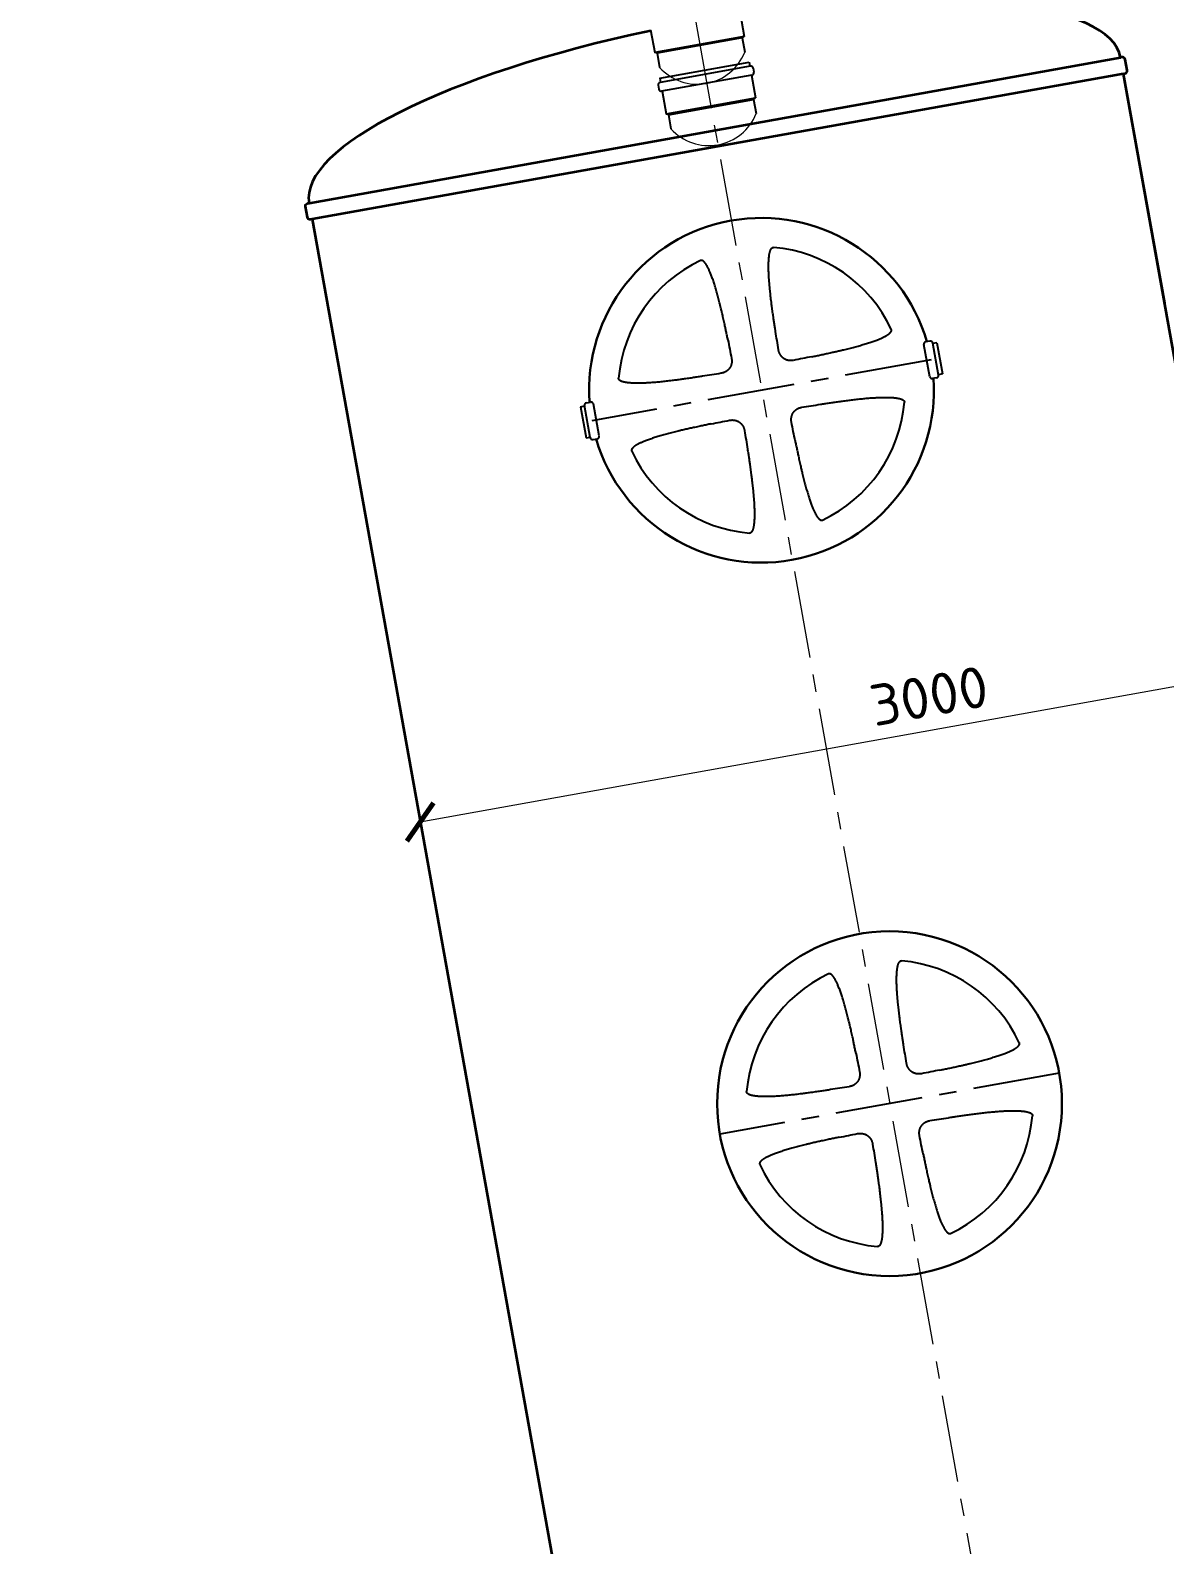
# Model space of a CAD drawing. Header units: millimetres. Extents: x 20530103 to 31271019, y 32092698 to 33532929.
# Drawn here: x 25972228 to 25976356, y 32923907 to 32929420 of the extents above; entities that cross this region are included whole.
import ezdxf

# ---------------------------------------------------------------- set-up
doc = ezdxf.new("R2010")
doc.units = ezdxf.units.MM
doc.linetypes.add('осевая', pattern=[50.8, 31.75, -6.35, 6.35, -6.35])
doc.layers.add('Mitat', color=1, linetype='Continuous')
doc.layers.add('Системный слой', color=7, linetype='Continuous')
doc.layers.add('Труба профиль', color=7, linetype='Continuous', lineweight=50)
doc.styles.add('ARTEM Arial', font='simplex.shx')
doc.styles.add('GOST 2.304', font='GOST.TTF')
doc.styles.get("Standard").update_dxf_attribs({"font": 'arial.ttf'})
doc.dimstyles.new('ARTEM', dxfattribs={"dimtxt": 70, "dimasz": 50, "dimexe": 35, "dimexo": 15, "dimgap": 10, "dimtad": 1, "dimdec": 0, "dimtxsty": 'ARTEM Arial', "dimcen": 2.5, "dimclrd": 7, "dimclre": 7, "dimclrt": 7, "dimadec": 0, "dimazin": 0, "dimtfac": 1, "dimtdec": 0, "dimtmove": 0, "dimatfit": 3, "dimfxl": 1, "dimlwd": 15, "dimlwe": 15, "dimarcsym": 0})
doc.dimstyles.new('STANDARD$0', dxfattribs={"dimscale": 100, "dimtxt": 2.5, "dimasz": 1, "dimexe": 0.5, "dimexo": 2, "dimgap": 1, "dimtad": 1, "dimdec": 0, "dimzin": 0, "dimdsep": 46, "dimtxsty": 'Standard', "dimblk1": 'OBLIQUE', "dimblk2": 'OBLIQUE', "dimsah": 1, "dimcen": 2, "dimadec": 0, "dimazin": 0, "dimtfac": 1, "dimtdec": 4, "dimtofl": 0, "dimtmove": 2, "dimatfit": 3, "dimldrblk": 'OBLIQUE', "dimfxl": 1, "dimtolj": 1, "dimtzin": 0, "dimarcsym": 0})

# ---------------------------------------------------------------- blocks, each defined once
blk = doc.blocks.new('_ArchTick')
at = {"color": 0, "linetype": 'ByBlock', "const_width": 0.15}
blk.add_lwpolyline([(-0.5, -0.5), (0.5, 0.5)], dxfattribs=at)
blk = doc.blocks.new('*D294')
at = {"color": 7, "lineweight": 15, "transparency": 16777216}
for p, q in [((2538.3, -5661.4), (2938.2, -7890.1)), ((-414.5, -6191.2), (-14.7, -8419.9)), ((2929.4, -7840.9), (-23.5, -8370.6))]:
    blk.add_line(p, q, dxfattribs=at)
at = {"color": 7, "lineweight": 15, "transparency": 16777216, "xscale": 120, "yscale": 120, "zscale": 120}
for p, rotation in [((2929.4, -7840.9), 10.17141029970817), ((-23.5, -8370.6), 190.1714102997081)]:
    blk.add_blockref('_ArchTick', p, dxfattribs=dict(at, rotation=rotation))
at = {"color": 7, "lineweight": 20, "transparency": 16777216, "insert": (1828.1, -7911.4), "char_height": 150, "attachment_point": 5, "rotation": 10.1714, "style": 'ARTEM Arial'}
blk.add_mtext('3000', dxfattribs=at)
blk = doc.blocks.new('*D248')
at = {"color": 0, "lineweight": -2, "transparency": 16777216}
for p, q in [((25972334.5, 32935956), (25968959, 32935337.1)), ((25969204.9, 32935382.2), (25975286, 32902213.6)), ((25978415.6, 32902787.3), (25975040.1, 32902168.5))]:
    blk.add_line(p, q, dxfattribs=at)
at = {"color": 0, "lineweight": -2, "transparency": 16777216, "xscale": 750.0000000000001, "yscale": 750.0000000000001, "zscale": 750.0000000000001}
for p, rotation in [((25969204.9, 32935382.2), 100.3891302227786), ((25975286, 32902213.6), 280.3891302227786)]:
    blk.add_blockref('_ArchTick', p, dxfattribs=dict(at, rotation=rotation))
at = {"color": 0, "transparency": 16777216, "insert": (25973229.1, 32918978.2), "char_height": 1000, "attachment_point": 5, "rotation": 280.3891, "style": 'GOST 2.304'}
blk.add_mtext('\\A1;33722', dxfattribs=at)
blk = doc.blocks.new('_Oblique')
at = {"color": 0, "linetype": 'ByBlock', "lineweight": -2}
blk.add_line((-0.5, -0.5), (0.5, 0.5), dxfattribs=at)
blk = doc.blocks.new('fsadfs')
at = {"color": 7, "lineweight": 25}
for p, q in [((1140.3, -5427.8), (1155.2, -5510.8)), ((815.1, -5486.2), (830, -5569.1)), ((1148.4, -5516.5), (1155.2, -5510.8)), ((1148.4, -5516.5), (1157.6, -5567.9)), ((838.4, -5572.1), (830, -5569.1)), ((838.4, -5572.1), (847.6, -5623.5)), ((848.2, -5663), (1173.4, -5604.6)), ((1177.6, -5619.1), (849.3, -5678)), ((1173.4, -5604.6), (1176, -5619.4)), ((848.2, -5663), (850.8, -5677.7)), ((1183.4, -5651.3), (855, -5710.2)), ((1181.8, -5651.6), (1196.7, -5734.6)), ((1187.7, -5626.1), (1190.4, -5641.2)), ((842.2, -5688.1), (844.9, -5703.2)), ((856.6, -5709.9), (871.5, -5792.9)), ((1189.9, -5740.3), (1196.7, -5734.6)), ((1189.9, -5740.3), (1199.1, -5791.7)), ((879.9, -5795.9), (871.5, -5792.9)), ((879.9, -5795.9), (889.1, -5847.3)), ((1830.4, -6749.5), (1809.5, -6632.8)), ((1831.5, -6620), (1816.5, -6622.7)), ((1862.6, -6743.7), (1841.6, -6627)), ((1856.7, -6625.9), (1841.9, -6628.6)), ((1856.7, -6625.9), (1877.1, -6739.5)), ((1855.6, -6753.8), (1840.5, -6756.5)), ((1877.1, -6739.5), (1862.3, -6742.2)), ((559.9, -6858.6), (574.7, -6855.9)), ((559.9, -6858.6), (580.3, -6972.2)), ((595.4, -6971.1), (574.4, -6854.4)), ((581.4, -6844.3), (596.5, -6841.6)), ((627.6, -6965.3), (606.6, -6848.6)), ((580.3, -6972.2), (595.1, -6969.5)), ((605.5, -6978.1), (620.5, -6975.4))]:
    blk.add_line(p, q, dxfattribs=at)
at = {"color": 1, "linetype": 'осевая', "lineweight": 15, "ltscale": 10}
blk.add_line((979.5, -5459), (4422.1, -24663), dxfattribs=at)
at = {"lineweight": 20}
for p, q in [((1858, -6633.5), (1858, -6633.5)), ((1875.5, -6730.9), (1875.5, -6730.9)), ((561.3, -6866.2), (561.3, -6866.2)), ((578.8, -6963.5), (578.8, -6963.5))]:
    blk.add_line(p, q, dxfattribs=at)
at = {"color": 1, "linetype": 'осевая', "lineweight": 25, "ltscale": 10}
for p, q in [((1836, -6688.2), (601, -6909.7)), ((2301.9, -9285.1), (1066.9, -9506.7))]:
    blk.add_line(p, q, dxfattribs=at)
at = {"lineweight": 35}
for points in [[(-427.8, -6117.3), (2525.1, -5587.6)], [(2535.7, -5646.6), (-417.2, -6176.4)], [(3786.3, -12617.1), (2535.7, -5646.6)], [(2685.6, -6482.1), (2535.7, -5646.6)], [(-417.2, -6176.4), (833.4, -13146.9)]]:
    blk.add_lwpolyline(points, dxfattribs=at)
for points in [[(2541.6, -5594.8, 0.414214), (2530, -5586.7), (2525.1, -5587.6)], [(2535.7, -5646.6), (2540.6, -5645.7, 0.414214), (2548.7, -5634.1), (2541.6, -5594.8)], [(-440.8, -6129.8, -0.414214), (-432.7, -6118.2), (-427.8, -6117.3)], [(-417.2, -6176.4), (-422.1, -6177.3, -0.414214), (-433.7, -6169.2), (-440.8, -6129.8)]]:
    blk.add_lwpolyline(points, format="xyb", dxfattribs=at)
at = {"lineweight": 20}
for centre in [(985.2, -5498.8), (1026.7, -5722.6)]:
    blk.add_arc(centre, 185.8, 222.19, 338.1528, dxfattribs=at)
at = {"color": 7, "lineweight": 25}
for centre, start, end in [((1179.1, -5627.7), 10.1714, 100.1714), ((850.8, -5686.6), 100.1714, 190.1714), ((1181.8, -5642.7), 280.1714, 10.1714), ((853.5, -5701.7), 190.1714, 280.1714), ((1818, -6631.2), 100.1714, 190.1714), ((1833.1, -6628.5), 10.1714, 100.1714), ((1839, -6748), 190.1714, 280.1714), ((1854, -6745.3), 280.1714, 10.1714), ((583, -6852.8), 100.1714, 190.1714), ((598, -6850.1), 10.1714, 100.1714), ((603.9, -6969.6), 190.1714, 280.1714), ((619, -6966.9), 280.1714, 10.1714)]:
    blk.add_arc(centre, 8.7, start, end, dxfattribs=at)
at = {"lineweight": 35}
for start_param, end_param in [(0, 1.46044), (1.681155, 3.141593)]:
    blk.add_ellipse((1048.7, -5852.4), major_axis=(1476.4, 264.9), ratio=0.266667, start_param=start_param, end_param=end_param, dxfattribs=at)
at = {"layer": 'Mitat', "color": 7, "lineweight": 25}
for p, q in [((1155.2, -5510.8), (830, -5569.1)), ((1148.4, -5516.5), (838.4, -5572.1)), ((871.5, -5792.9), (1196.7, -5734.6)), ((879.9, -5795.9), (1189.9, -5740.3))]:
    blk.add_line(p, q, dxfattribs=at)
at = {"layer": 'Системный слой', "color": 7, "lineweight": 30}
blk.add_circle((1684.4, -9395.9), 627.4, dxfattribs=at)
for start, end in [(16.3833, 183.9595), (196.4044, 3.9385)]:
    blk.add_arc((1218.5, -6798.9), 627.4, start, end, dxfattribs=at)
at = {"layer": 'Системный слой', "color": 7, "lineweight": 25}
for centre, start, end in [((1218.5, -6798.9), 25.1657, 85.1771), ((1218.5, -6798.9), 115.1657, 175.1771), ((1218.5, -6798.9), 295.1657, 355.1771), ((1218.5, -6798.9), 205.1657, 265.1771), ((1684.4, -9395.9), 25.1657, 85.1771), ((1684.4, -9395.9), 115.1657, 175.1771), ((1684.4, -9395.9), 295.1657, 355.1771), ((1684.4, -9395.9), 205.1657, 265.1771)]:
    blk.add_arc(centre, 521.8, start, end, dxfattribs=at)
at = {"layer": 'Системный слой', "color": 7, "lineweight": 25, "extrusion": (0, 0, -1)}
for centre, major_axis, start_param, end_param in [((2375.9, -6591.3), (-562.8, 3136.9), -1.528808, -1.507354), ((61.1, -7006.6), (562.8, -3136.9), -1.634239, -1.612784), ((1010.8, -5641.6), (-3136.9, -562.8), -1.634239, -1.612784), ((1010.8, -5641.6), (-3136.9, -562.8), -1.528808, -1.507354), ((1426.1, -7956.3), (3136.9, 562.8), -1.528808, -1.507354), ((1426.1, -7956.3), (3136.9, 562.8), -1.634239, -1.612784), ((61.1, -7006.6), (562.8, -3136.9), -1.528808, -1.507354), ((2375.9, -6591.3), (-562.8, 3136.9), -1.634239, -1.612784), ((2841.8, -9188.2), (-562.8, 3136.9), -1.528808, -1.507354), ((527, -9603.5), (562.8, -3136.9), -1.634239, -1.612784), ((1476.8, -8238.5), (-3136.9, -562.8), -1.634239, -1.612784), ((1476.8, -8238.5), (-3136.9, -562.8), -1.528808, -1.507354), ((1892.1, -10553.3), (3136.9, 562.8), -1.528808, -1.507354), ((1892.1, -10553.3), (3136.9, 562.8), -1.634239, -1.612784), ((2841.8, -9188.2), (-562.8, 3136.9), -1.634239, -1.612784), ((527, -9603.5), (562.8, -3136.9), -1.528808, -1.507354)]:
    blk.add_ellipse(centre, major_axis=major_axis, ratio=0.34202, start_param=start_param, end_param=end_param, dxfattribs=at)
at = {"layer": 'Системный слой', "color": 7, "lineweight": 25}
for points, knots in [([(1269.4, -6584.5), (1268.6, -6579.5), (1267.1, -6569.2), (1265.1, -6556.3), (1263.3, -6544.1), (1261.4, -6531), (1259, -6514.1), (1256.5, -6496), (1254.5, -6480.2), (1252.9, -6467.4), (1251.7, -6456.9), (1250.6, -6446.9), (1249.6, -6437.3), (1248.6, -6427.7), (1247.8, -6418.3), (1247, -6409), (1246.3, -6399.8), (1245.7, -6390.8), (1245.2, -6382.1), (1244.7, -6373.6), (1244.4, -6365.3), (1244.2, -6357.3), (1244.1, -6349.7), (1244.2, -6342.5), (1244.3, -6335.9), (1244.5, -6329.7), (1244.9, -6324), (1245.3, -6318.7), (1245.7, -6313.9), (1246.3, -6309.4), (1246.9, -6305.4), (1247.5, -6301.9), (1248.2, -6298.9), (1248.8, -6296.2), (1249.4, -6293.9), (1250.1, -6292), (1250.7, -6290.3), (1251.3, -6288.8), (1251.9, -6287.5), (1252.4, -6286.4), (1252.9, -6285.5), (1253.3, -6284.7), (1253.7, -6284.1), (1254.1, -6283.6), (1254.4, -6283.1), (1254.8, -6282.7), (1255.1, -6282.3), (1255.4, -6282), (1255.7, -6281.6), (1256, -6281.3), (1256.4, -6281), (1256.8, -6280.7), (1257.2, -6280.4), (1257.7, -6280.1), (1258.2, -6279.8), (1258.9, -6279.5), (1259.7, -6279.2), (1260.4, -6279), (1261.2, -6278.9), (1261.8, -6278.9), (1262.2, -6278.9), (1262.4, -6279)], [0, 0, 0, 0, 3.02765, 6.130095, 7.711356, 10.295721, 13.929306, 17.852185, 21.075848, 23.356556, 25.454567, 27.369743, 29.28457, 31.181263, 33.060102, 34.903414, 36.729231, 38.501691, 40.238572, 41.921872, 43.587415, 45.168284, 46.682445, 48.08064, 49.429669, 50.648002, 51.78422, 52.805921, 53.793743, 54.673452, 55.478237, 56.163293, 56.80467, 57.338103, 57.808296, 58.197357, 58.567882, 58.885925, 59.167818, 59.395948, 59.604956, 59.772794, 59.91893, 60.040332, 60.158922, 60.267663, 60.369344, 60.459616, 60.545402, 60.628157, 60.712316, 60.824376, 60.935003, 61.043224, 61.149462, 61.294441, 61.474783, 61.6447, 61.762042, 61.936931, 62, 62, 62, 62]), ([(1096.2, -6615.6), (1095.1, -6610.6), (1093.1, -6600.4), (1090.4, -6587.6), (1087.9, -6575.6), (1085.1, -6562.7), (1081.5, -6545.9), (1077.5, -6528.1), (1073.9, -6512.6), (1070.9, -6500.1), (1068.4, -6489.7), (1066, -6480), (1063.6, -6470.7), (1061.2, -6461.4), (1058.7, -6452.2), (1056.2, -6443.2), (1053.7, -6434.4), (1051.1, -6425.7), (1048.6, -6417.4), (1046, -6409.2), (1043.4, -6401.3), (1040.8, -6393.8), (1038.2, -6386.6), (1035.7, -6379.9), (1033.3, -6373.7), (1030.9, -6368), (1028.7, -6362.8), (1026.4, -6358), (1024.3, -6353.6), (1022.2, -6349.6), (1020.3, -6346.1), (1018.5, -6343), (1016.8, -6340.4), (1015.3, -6338.1), (1013.9, -6336.2), (1012.6, -6334.6), (1011.5, -6333.2), (1010.4, -6332), (1009.4, -6331), (1008.5, -6330.2), (1007.7, -6329.5), (1007.1, -6328.9), (1006.5, -6328.5), (1005.9, -6328.1), (1005.4, -6327.8), (1005, -6327.5), (1004.5, -6327.3), (1004.1, -6327), (1003.7, -6326.9), (1003.3, -6326.7), (1002.9, -6326.5), (1002.4, -6326.3), (1001.9, -6326.2), (1001.3, -6326.1), (1000.7, -6326), (1000, -6325.9), (999.2, -6325.9), (998.4, -6326), (997.6, -6326.2), (997.1, -6326.4), (996.7, -6326.6), (996.6, -6326.6)], [0, 0, 0, 0, 3.02765, 6.130095, 7.711356, 10.295721, 13.929306, 17.852185, 21.075848, 23.356556, 25.454567, 27.369743, 29.28457, 31.181263, 33.060102, 34.903414, 36.729231, 38.501691, 40.238572, 41.921872, 43.587415, 45.168284, 46.682445, 48.08064, 49.429669, 50.648002, 51.78422, 52.805921, 53.793743, 54.673452, 55.478237, 56.163293, 56.80467, 57.338103, 57.808296, 58.197357, 58.567882, 58.885925, 59.167818, 59.395948, 59.604956, 59.772794, 59.91893, 60.040332, 60.158922, 60.267663, 60.369344, 60.459616, 60.545402, 60.628157, 60.712316, 60.824376, 60.935003, 61.043224, 61.149462, 61.294441, 61.474783, 61.6447, 61.762042, 61.936931, 62, 62, 62, 62]), ([(1401.8, -6676.6), (1407.1, -6675.5), (1417.8, -6673.4), (1434.1, -6670), (1447.9, -6667.1), (1459.2, -6664.6), (1468, -6662.7), (1477.8, -6660.5), (1488.9, -6658), (1501.2, -6655.2), (1512.6, -6652.5), (1523, -6650), (1532.5, -6647.7), (1541.9, -6645.3), (1551.4, -6642.9), (1560.7, -6640.4), (1569.8, -6637.9), (1578.8, -6635.4), (1587.5, -6632.8), (1596, -6630.3), (1604.2, -6627.7), (1612.2, -6625.1), (1619.9, -6622.6), (1627.3, -6620), (1634.2, -6617.5), (1640.6, -6615), (1646.6, -6612.6), (1652.1, -6610.2), (1657.1, -6608), (1661.6, -6605.9), (1665.8, -6603.8), (1669.6, -6601.8), (1672.8, -6599.9), (1675.7, -6598.1), (1678.2, -6596.5), (1680.3, -6595.1), (1682, -6593.8), (1683.5, -6592.5), (1684.8, -6591.4), (1685.9, -6590.4), (1686.8, -6589.5), (1687.6, -6588.6), (1688.2, -6587.9), (1688.7, -6587.3), (1689.1, -6586.7), (1689.4, -6586.2), (1689.7, -6585.7), (1690, -6585.3), (1690.2, -6584.8), (1690.4, -6584.5), (1690.6, -6584.1), (1690.8, -6583.7), (1690.9, -6583.3), (1691.1, -6582.8), (1691.2, -6582.3), (1691.4, -6581.8), (1691.5, -6581.2), (1691.5, -6580.5), (1691.5, -6579.6), (1691.4, -6578.9), (1691.2, -6578.1), (1691, -6577.5), (1690.8, -6577.1), (1690.8, -6577)], [0, 0, 0, 0, 3.294372, 6.658592, 10.121593, 11.902894, 13.727108, 15.565806, 18.089199, 20.650882, 23.250738, 25.227925, 27.214477, 29.207845, 31.198516, 33.161939, 35.100749, 36.992852, 38.86301, 40.668913, 42.43271, 44.134312, 45.815956, 47.40632, 48.925529, 50.321905, 51.666806, 52.875385, 53.998684, 55.003566, 55.973887, 56.834853, 57.620252, 58.285215, 58.906539, 59.421027, 59.873097, 60.246259, 60.602155, 60.908041, 61.180307, 61.401463, 61.604048, 61.767517, 61.910185, 62.028901, 62.14479, 62.250718, 62.349589, 62.437156, 62.520317, 62.600986, 62.683377, 62.794474, 62.904935, 63.013803, 63.122506, 63.271682, 63.45784, 63.633238, 63.754366, 63.934896, 64, 64, 64, 64]), ([(1334.8, -6689.9), (1334, -6690.1), (1332.3, -6690.3), (1329.9, -6690.6), (1327.4, -6690.8), (1324.8, -6690.9), (1322.3, -6690.8), (1319.8, -6690.6), (1317.3, -6690.2), (1314.8, -6689.7), (1312.4, -6689.1), (1310, -6688.4), (1307.8, -6687.6), (1305.6, -6686.6), (1303.5, -6685.6), (1301.6, -6684.5), (1299.7, -6683.3), (1298, -6682.1), (1296.4, -6680.8), (1294.8, -6679.4), (1293.3, -6678), (1291.8, -6676.5), (1290.6, -6675.1), (1289.3, -6673.4), (1287.9, -6671.5), (1286.5, -6669.2), (1285.2, -6666.8), (1284.2, -6664.8), (1283.2, -6662.6), (1282.3, -6660.2), (1281.4, -6657.3), (1280.8, -6654.5), (1280.4, -6652.8), (1280.3, -6651.9)], [0, 0, 0, 0, 1.160827, 2.293622, 3.43563, 4.588756, 5.746246, 6.905348, 8.060469, 9.206891, 10.341224, 11.457239, 12.554235, 13.633163, 14.697615, 15.730559, 16.730575, 17.684561, 18.604883, 19.490061, 20.578623, 21.459916, 22.381037, 23.113319, 24.320591, 25.627437, 26.832376, 28.012841, 28.720001, 30.061886, 31.592299, 32.799071, 34, 34, 34, 34]), ([(1109.4, -6682.6), (1109.6, -6683.4), (1109.9, -6685.1), (1110.2, -6687.6), (1110.3, -6690.1), (1110.4, -6692.6), (1110.3, -6695.1), (1110.1, -6697.7), (1109.8, -6700.2), (1109.3, -6702.6), (1108.7, -6705.1), (1107.9, -6707.4), (1107.1, -6709.6), (1106.2, -6711.8), (1105.1, -6713.9), (1104, -6715.8), (1102.9, -6717.6), (1101.5, -6719.5), (1100.2, -6721.2), (1098.7, -6722.9), (1097.1, -6724.6), (1095.2, -6726.3), (1093.3, -6727.8), (1091.5, -6729.2), (1089.6, -6730.5), (1087.7, -6731.5), (1085.5, -6732.7), (1083.7, -6733.6), (1081.5, -6734.4), (1079.6, -6735.2), (1077.1, -6735.9), (1074.3, -6736.6), (1072.4, -6737), (1071.5, -6737.1)], [0, 0, 0, 0, 1.160825, 2.293619, 3.435628, 4.588757, 5.746252, 6.905358, 8.060478, 9.206889, 10.341203, 11.457205, 12.554205, 13.633169, 14.695741, 15.717068, 16.69175, 17.601108, 18.876909, 19.676175, 20.71619, 22.027068, 23.211446, 23.982012, 25.113816, 26.386625, 26.915982, 28.452958, 29.235773, 30.022226, 31.353686, 32.71083, 34, 34, 34, 34]), ([(1004.1, -6748), (998.6, -6748.8), (987.7, -6750.5), (974, -6752.6), (962.4, -6754.3), (952.8, -6755.7), (940.6, -6757.5), (926.2, -6759.5), (909.8, -6761.7), (894.9, -6763.5), (882, -6765.1), (871.3, -6766.3), (861.3, -6767.4), (851.7, -6768.4), (842.1, -6769.3), (832.8, -6770.1), (823.5, -6770.8), (814.5, -6771.5), (805.7, -6772), (797.2, -6772.5), (788.9, -6772.9), (780.8, -6773.1), (773.1, -6773.3), (765.8, -6773.3), (758.9, -6773.2), (752.5, -6773), (746.5, -6772.8), (741.1, -6772.4), (736.1, -6772), (731.5, -6771.5), (727.2, -6770.9), (723.5, -6770.3), (720.2, -6769.7), (717.3, -6769), (714.8, -6768.4), (712.7, -6767.7), (710.8, -6767.1), (709.2, -6766.5), (707.8, -6765.9), (706.6, -6765.4), (705.6, -6764.8), (704.7, -6764.4), (704, -6763.9), (703.4, -6763.5), (702.9, -6763.2), (702.5, -6762.8), (702.1, -6762.5), (701.7, -6762.2), (701.4, -6761.9), (701.1, -6761.6), (700.8, -6761.3), (700.5, -6761), (700.2, -6760.6), (699.9, -6760.2), (699.6, -6759.7), (699.3, -6759.2), (699, -6758.5), (698.7, -6757.7), (698.6, -6757), (698.5, -6756.2), (698.5, -6755.6), (698.5, -6755.2), (698.5, -6755.1)], [0, 0, 0, 0, 3.289426, 6.641073, 8.341944, 10.288254, 12.467464, 15.73036, 19.040043, 22.396272, 24.748618, 26.9013, 28.85179, 30.799553, 32.720392, 34.61697, 36.467565, 38.296603, 40.062486, 41.787015, 43.450467, 45.094385, 46.649301, 48.134932, 49.501134, 50.817333, 52.001692, 53.103719, 54.091658, 55.04643, 55.895777, 56.672128, 57.331893, 57.949266, 58.462051, 58.913492, 59.286861, 59.642661, 59.947993, 60.219335, 60.439132, 60.640228, 60.80198, 60.942837, 61.059698, 61.173776, 61.278051, 61.375378, 61.461577, 61.543439, 61.622848, 61.70395, 61.81331, 61.922045, 62.029212, 62.136217, 62.283062, 62.466311, 62.638969, 62.758204, 62.935914, 63, 63, 63, 63]), ([(1432.9, -6849.9), (1438.3, -6849.1), (1449.1, -6847.4), (1465.5, -6844.9), (1479.5, -6842.8), (1491, -6841.2), (1499.9, -6839.9), (1508.9, -6838.7), (1518.1, -6837.4), (1527.4, -6836.2), (1536.9, -6835), (1546.5, -6833.8), (1556.2, -6832.7), (1565.9, -6831.6), (1575.7, -6830.5), (1585.4, -6829.5), (1595, -6828.6), (1604.5, -6827.8), (1613.8, -6827), (1622.8, -6826.4), (1631.7, -6825.8), (1640.3, -6825.4), (1648.7, -6825), (1656.8, -6824.8), (1664.6, -6824.6), (1671.9, -6824.6), (1678.8, -6824.7), (1685.3, -6824.9), (1691.2, -6825.2), (1696.6, -6825.5), (1701.6, -6826), (1706.2, -6826.5), (1710.4, -6827.1), (1714, -6827.7), (1717.3, -6828.3), (1720.1, -6829), (1722.5, -6829.6), (1724.6, -6830.2), (1726.4, -6830.9), (1727.9, -6831.4), (1729.3, -6832), (1730.4, -6832.6), (1731.4, -6833.1), (1732.3, -6833.5), (1733, -6834), (1733.5, -6834.4), (1734, -6834.7), (1734.5, -6835), (1734.9, -6835.4), (1735.2, -6835.7), (1735.6, -6836), (1735.9, -6836.3), (1736.1, -6836.6), (1736.4, -6836.9), (1736.8, -6837.3), (1737.1, -6837.7), (1737.4, -6838.2), (1737.7, -6838.7), (1738, -6839.4), (1738.2, -6840.1), (1738.4, -6840.9), (1738.5, -6841.7), (1738.5, -6842.3), (1738.5, -6842.7), (1738.5, -6842.8)], [0, 0, 0, 0, 3.346522, 6.766848, 10.291529, 12.10647, 13.966728, 15.842272, 17.760329, 19.705723, 21.690551, 23.687495, 25.705597, 27.732688, 29.765616, 31.795276, 33.795524, 35.769581, 37.694349, 39.596139, 41.431301, 43.222957, 44.950628, 46.657893, 48.27186, 49.813093, 51.228677, 52.591625, 53.814671, 54.950111, 55.963708, 56.941681, 57.807329, 58.595452, 59.260387, 59.880783, 60.393124, 60.842571, 61.213062, 61.566815, 61.871519, 62.143339, 62.364996, 62.568381, 62.733225, 62.877534, 62.998106, 63.115804, 63.223386, 63.323799, 63.412733, 63.497193, 63.579124, 63.662803, 63.775637, 63.887825, 63.998395, 64.108796, 64.260302, 64.449369, 64.627508, 64.750528, 64.933879, 65, 65, 65, 65]), ([(1327.5, -6915.3), (1327.4, -6914.5), (1327.1, -6912.8), (1326.8, -6910.3), (1326.6, -6907.8), (1326.6, -6905.3), (1326.6, -6902.7), (1326.9, -6900.2), (1327.2, -6897.7), (1327.7, -6895.2), (1328.3, -6892.8), (1329, -6890.5), (1329.9, -6888.2), (1330.8, -6886.1), (1331.8, -6884), (1333, -6882), (1334.1, -6880.2), (1335.4, -6878.5), (1336.6, -6876.9), (1338, -6875.3), (1339.4, -6873.8), (1341, -6872.3), (1342.4, -6871.1), (1344, -6869.8), (1345.9, -6868.4), (1348.2, -6866.9), (1350.6, -6865.6), (1352.6, -6864.6), (1354.8, -6863.7), (1357.2, -6862.8), (1360.1, -6861.9), (1362.9, -6861.2), (1364.6, -6860.9), (1365.5, -6860.7)], [0, 0, 0, 0, 1.160827, 2.293622, 3.43563, 4.588756, 5.746246, 6.905348, 8.060469, 9.206891, 10.341224, 11.457239, 12.554235, 13.633163, 14.697615, 15.730559, 16.730575, 17.684561, 18.604883, 19.490061, 20.578623, 21.459916, 22.381037, 23.113319, 24.320591, 25.627437, 26.832376, 28.012841, 28.720001, 30.061886, 31.592299, 32.799071, 34, 34, 34, 34]), ([(1035.1, -6921.3), (1029.9, -6922.3), (1019.3, -6924.5), (1005.9, -6927.3), (994.7, -6929.6), (985.3, -6931.6), (973.4, -6934.2), (959.3, -6937.3), (943.3, -6940.9), (928.7, -6944.3), (916, -6947.4), (905.6, -6949.9), (895.8, -6952.4), (886.4, -6954.8), (877.1, -6957.3), (868, -6959.8), (859.1, -6962.3), (850.3, -6964.8), (841.8, -6967.4), (833.6, -6969.9), (825.5, -6972.5), (817.8, -6975.1), (810.4, -6977.7), (803.5, -6980.2), (796.9, -6982.7), (790.9, -6985.1), (785.4, -6987.4), (780.4, -6989.7), (775.7, -6991.8), (771.5, -6993.9), (767.7, -6996), (764.4, -6997.9), (761.5, -6999.6), (759, -7001.2), (756.8, -7002.7), (755.1, -7004.1), (753.5, -7005.3), (752.2, -7006.4), (751.1, -7007.5), (750.2, -7008.4), (749.4, -7009.2), (748.8, -7010), (748.3, -7010.6), (747.9, -7011.2), (747.5, -7011.7), (747.2, -7012.2), (747, -7012.6), (746.7, -7013), (746.5, -7013.4), (746.4, -7013.8), (746.2, -7014.2), (746, -7014.6), (745.9, -7015.1), (745.7, -7015.6), (745.6, -7016.1), (745.5, -7016.7), (745.4, -7017.4), (745.5, -7018.3), (745.6, -7019), (745.8, -7019.8), (746, -7020.4), (746.1, -7020.7), (746.2, -7020.8)], [0, 0, 0, 0, 3.218923, 6.506826, 8.178508, 10.098303, 12.252324, 15.489576, 18.77979, 22.122744, 24.473336, 26.627827, 28.584132, 30.538174, 32.467068, 34.373014, 36.235157, 38.076608, 39.857077, 41.597492, 43.27857, 44.940532, 46.513958, 48.018144, 49.402538, 50.736545, 51.936949, 53.053667, 54.053979, 55.020167, 55.878253, 56.661609, 57.325775, 57.946675, 58.461223, 58.913538, 59.286894, 59.642684, 59.948009, 60.219346, 60.43914, 60.640233, 60.801982, 60.942838, 61.059698, 61.173776, 61.278051, 61.375378, 61.461577, 61.543439, 61.622847, 61.70395, 61.81331, 61.922045, 62.029212, 62.136217, 62.283062, 62.466311, 62.638969, 62.758204, 62.935914, 63, 63, 63, 63]), ([(1102.1, -6908), (1103, -6907.8), (1104.6, -6907.6), (1107.1, -6907.3), (1109.6, -6907.1), (1112.1, -6907), (1114.7, -6907.1), (1117.2, -6907.3), (1119.7, -6907.7), (1122.2, -6908.1), (1124.6, -6908.8), (1126.9, -6909.5), (1129.2, -6910.3), (1131.4, -6911.3), (1133.4, -6912.3), (1135.4, -6913.4), (1137.3, -6914.6), (1139, -6915.8), (1140.6, -6917.1), (1142.2, -6918.5), (1143.7, -6919.9), (1145.1, -6921.4), (1146.3, -6922.8), (1147.6, -6924.5), (1149, -6926.4), (1150.5, -6928.7), (1151.8, -6931), (1152.8, -6933.1), (1153.7, -6935.3), (1154.7, -6937.7), (1155.5, -6940.6), (1156.2, -6943.4), (1156.5, -6945.1), (1156.7, -6945.9)], [0, 0, 0, 0, 1.160827, 2.293622, 3.43563, 4.588756, 5.746246, 6.905348, 8.060469, 9.206891, 10.341224, 11.457239, 12.554235, 13.633163, 14.697615, 15.730559, 16.730575, 17.684561, 18.604883, 19.490061, 20.578623, 21.459916, 22.381037, 23.113319, 24.320591, 25.627437, 26.832376, 28.012841, 28.720001, 30.061886, 31.592299, 32.799071, 34, 34, 34, 34]), ([(1340.8, -6982.3), (1341.8, -6987.4), (1344, -6997.8), (1346.7, -7010.9), (1349.3, -7023.2), (1352.1, -7036.4), (1355.8, -7053.4), (1359.9, -7071.5), (1363.5, -7087.3), (1366.5, -7099.9), (1369.1, -7110.4), (1371.6, -7120.2), (1374, -7129.6), (1376.4, -7138.9), (1378.9, -7148.1), (1381.5, -7157.1), (1384, -7165.9), (1386.5, -7174.5), (1389.1, -7182.8), (1391.7, -7190.9), (1394.3, -7198.7), (1396.9, -7206.2), (1399.5, -7213.3), (1402, -7219.9), (1404.4, -7226), (1406.8, -7231.6), (1409, -7236.7), (1411.2, -7241.4), (1413.4, -7245.7), (1415.4, -7249.5), (1417.3, -7252.9), (1419.1, -7255.9), (1420.7, -7258.4), (1422.2, -7260.6), (1423.6, -7262.3), (1424.8, -7263.9), (1425.9, -7265.2), (1427, -7266.3), (1427.9, -7267.2), (1428.8, -7268), (1429.5, -7268.6), (1430.2, -7269.2), (1430.7, -7269.6), (1431.2, -7269.9), (1431.7, -7270.2), (1432.2, -7270.5), (1432.6, -7270.7), (1433, -7270.9), (1433.3, -7271.1), (1433.7, -7271.2), (1434.1, -7271.4), (1434.6, -7271.6), (1435.1, -7271.7), (1435.7, -7271.8), (1436.2, -7271.9), (1437, -7272), (1437.8, -7272), (1438.6, -7271.9), (1439.3, -7271.7), (1439.9, -7271.5), (1440.3, -7271.3), (1440.4, -7271.2)], [0, 0, 0, 0, 3.098261, 6.270257, 7.885874, 10.522158, 14.222088, 18.211189, 21.48322, 23.791405, 25.91056, 27.83924, 29.766287, 31.670808, 33.554374, 35.397495, 37.221269, 38.987539, 40.715871, 42.387727, 44.041242, 45.608249, 47.107289, 48.488328, 49.8195, 51.017864, 52.132795, 53.131323, 54.095468, 54.950922, 55.731334, 56.392139, 57.009565, 57.520478, 57.969136, 58.338887, 58.691133, 58.993238, 59.261551, 59.478662, 59.677208, 59.836711, 59.975492, 60.090496, 60.202763, 60.305383, 60.401166, 60.485997, 60.56656, 60.644707, 60.724522, 60.832147, 60.939155, 61.044621, 61.149928, 61.294442, 61.474783, 61.6447, 61.762042, 61.936931, 62, 62, 62, 62]), ([(1167.5, -7013.4), (1168.3, -7018.6), (1170, -7029), (1172, -7042.3), (1173.8, -7054.7), (1175.8, -7068), (1178.2, -7085.3), (1180.7, -7103.7), (1182.7, -7119.7), (1184.3, -7132.6), (1185.5, -7143.3), (1186.6, -7153.3), (1187.6, -7163), (1188.6, -7172.6), (1189.4, -7182.1), (1190.2, -7191.4), (1190.9, -7200.6), (1191.5, -7209.5), (1191.9, -7218.2), (1192.3, -7226.7), (1192.6, -7234.9), (1192.8, -7242.9), (1192.8, -7250.3), (1192.8, -7257.4), (1192.6, -7264), (1192.3, -7270.1), (1192, -7275.6), (1191.6, -7280.8), (1191.1, -7285.5), (1190.5, -7289.9), (1189.9, -7293.7), (1189.2, -7297.1), (1188.6, -7300), (1187.9, -7302.6), (1187.3, -7304.7), (1186.7, -7306.6), (1186.1, -7308.2), (1185.5, -7309.6), (1184.9, -7310.8), (1184.4, -7311.9), (1183.9, -7312.7), (1183.5, -7313.4), (1183.1, -7314), (1182.7, -7314.5), (1182.4, -7314.9), (1182.1, -7315.3), (1181.7, -7315.7), (1181.4, -7316), (1181.2, -7316.3), (1180.9, -7316.6), (1180.5, -7316.9), (1180.1, -7317.2), (1179.7, -7317.5), (1179.3, -7317.8), (1178.7, -7318.1), (1178.1, -7318.4), (1177.3, -7318.7), (1176.5, -7318.9), (1175.7, -7319), (1175.1, -7319), (1174.7, -7318.9), (1174.6, -7318.9)], [0, 0, 0, 0, 3.098261, 6.270257, 7.885874, 10.522158, 14.222088, 18.211189, 21.48322, 23.791405, 25.91056, 27.83924, 29.766287, 31.670808, 33.554374, 35.397495, 37.221271, 38.987539, 40.715869, 42.387727, 44.041242, 45.608249, 47.107289, 48.488328, 49.8195, 51.017864, 52.132795, 53.131323, 54.095468, 54.950922, 55.731334, 56.392139, 57.009565, 57.520478, 57.969136, 58.338887, 58.691133, 58.993238, 59.261551, 59.478662, 59.677208, 59.836711, 59.975492, 60.090496, 60.202763, 60.305383, 60.401166, 60.485997, 60.56656, 60.644707, 60.724522, 60.832147, 60.939155, 61.044621, 61.149928, 61.294442, 61.474783, 61.6447, 61.762042, 61.936931, 62, 62, 62, 62]), ([(1735.4, -9181.4), (1734.6, -9176.4), (1733, -9166.1), (1731, -9153.2), (1729.2, -9141), (1727.3, -9128), (1724.9, -9111), (1722.4, -9092.9), (1720.4, -9077.1), (1718.9, -9064.4), (1717.6, -9053.8), (1716.5, -9043.8), (1715.5, -9034.2), (1714.6, -9024.7), (1713.7, -9015.2), (1712.9, -9005.9), (1712.2, -8996.7), (1711.6, -8987.8), (1711.1, -8979), (1710.7, -8970.5), (1710.4, -8962.2), (1710.2, -8954.2), (1710.1, -8946.6), (1710.1, -8939.5), (1710.2, -8932.8), (1710.5, -8926.6), (1710.8, -8920.9), (1711.2, -8915.6), (1711.7, -8910.8), (1712.2, -8906.3), (1712.8, -8902.4), (1713.4, -8898.8), (1714.1, -8895.8), (1714.7, -8893.1), (1715.4, -8890.9), (1716, -8888.9), (1716.6, -8887.2), (1717.2, -8885.7), (1717.8, -8884.4), (1718.3, -8883.3), (1718.8, -8882.4), (1719.3, -8881.7), (1719.7, -8881.1), (1720, -8880.5), (1720.4, -8880.1), (1720.7, -8879.6), (1721, -8879.2), (1721.4, -8878.9), (1721.7, -8878.6), (1722, -8878.3), (1722.3, -8878), (1722.7, -8877.6), (1723.2, -8877.3), (1723.6, -8877), (1724.2, -8876.7), (1724.8, -8876.4), (1725.6, -8876.1), (1726.4, -8875.9), (1727.1, -8875.9), (1727.8, -8875.8), (1728.2, -8875.9), (1728.3, -8875.9)], [0, 0, 0, 0, 3.02765, 6.130095, 7.711356, 10.295721, 13.929306, 17.852185, 21.075848, 23.356556, 25.454567, 27.369743, 29.28457, 31.181263, 33.060102, 34.903414, 36.729231, 38.501691, 40.238572, 41.921872, 43.587415, 45.168284, 46.682445, 48.08064, 49.429669, 50.648002, 51.78422, 52.805921, 53.793743, 54.673452, 55.478237, 56.163293, 56.80467, 57.338103, 57.808296, 58.197357, 58.567882, 58.885925, 59.167818, 59.395948, 59.604956, 59.772794, 59.91893, 60.040332, 60.158922, 60.267663, 60.369344, 60.459616, 60.545402, 60.628157, 60.712316, 60.824376, 60.935003, 61.043224, 61.149462, 61.294441, 61.474783, 61.6447, 61.762042, 61.936931, 62, 62, 62, 62]), ([(1562.1, -9212.5), (1561.1, -9207.5), (1559, -9197.3), (1556.3, -9184.5), (1553.8, -9172.5), (1551.1, -9159.6), (1547.4, -9142.8), (1543.4, -9125), (1539.8, -9109.5), (1536.9, -9097), (1534.3, -9086.7), (1531.9, -9077), (1529.5, -9067.6), (1527.1, -9058.3), (1524.6, -9049.1), (1522.1, -9040.1), (1519.6, -9031.3), (1517, -9022.7), (1514.5, -9014.3), (1511.9, -9006.1), (1509.3, -8998.3), (1506.7, -8990.7), (1504.2, -8983.6), (1501.7, -8976.9), (1499.2, -8970.7), (1496.8, -8964.9), (1494.6, -8959.7), (1492.4, -8954.9), (1490.2, -8950.5), (1488.1, -8946.5), (1486.2, -8943), (1484.4, -8939.9), (1482.7, -8937.3), (1481.2, -8935), (1479.8, -8933.1), (1478.5, -8931.5), (1477.4, -8930.1), (1476.3, -8928.9), (1475.3, -8927.9), (1474.4, -8927.1), (1473.7, -8926.4), (1473, -8925.9), (1472.4, -8925.4), (1471.9, -8925), (1471.4, -8924.7), (1470.9, -8924.4), (1470.5, -8924.2), (1470, -8924), (1469.6, -8923.8), (1469.3, -8923.6), (1468.8, -8923.4), (1468.3, -8923.3), (1467.8, -8923.1), (1467.2, -8923), (1466.6, -8922.9), (1465.9, -8922.8), (1465.1, -8922.9), (1464.3, -8923), (1463.6, -8923.1), (1463, -8923.4), (1462.6, -8923.5), (1462.5, -8923.6)], [0, 0, 0, 0, 3.02765, 6.130095, 7.711356, 10.295721, 13.929306, 17.852185, 21.075848, 23.356556, 25.454567, 27.369743, 29.28457, 31.181263, 33.060102, 34.903414, 36.729231, 38.501691, 40.238572, 41.921872, 43.587415, 45.168284, 46.682445, 48.08064, 49.429669, 50.648002, 51.78422, 52.805921, 53.793743, 54.673452, 55.478237, 56.163293, 56.80467, 57.338103, 57.808296, 58.197357, 58.567882, 58.885925, 59.167818, 59.395948, 59.604956, 59.772794, 59.91893, 60.040332, 60.158922, 60.267663, 60.369344, 60.459616, 60.545402, 60.628157, 60.712316, 60.824376, 60.935003, 61.043224, 61.149462, 61.294441, 61.474783, 61.6447, 61.762042, 61.936931, 62, 62, 62, 62]), ([(1867.7, -9273.5), (1873, -9272.5), (1883.7, -9270.3), (1900, -9266.9), (1913.8, -9264), (1925.2, -9261.6), (1933.9, -9259.7), (1943.8, -9257.5), (1954.8, -9255), (1967.1, -9252.2), (1978.5, -9249.5), (1988.9, -9246.9), (1998.4, -9244.6), (2007.9, -9242.2), (2017.3, -9239.8), (2026.6, -9237.3), (2035.7, -9234.8), (2044.7, -9232.3), (2053.4, -9229.8), (2061.9, -9227.2), (2070.1, -9224.6), (2078.1, -9222.1), (2085.8, -9219.5), (2093.2, -9216.9), (2100.1, -9214.4), (2106.6, -9211.9), (2112.5, -9209.5), (2118, -9207.2), (2123, -9204.9), (2127.6, -9202.8), (2131.7, -9200.7), (2135.5, -9198.7), (2138.8, -9196.8), (2141.6, -9195.1), (2144.1, -9193.5), (2146.2, -9192), (2147.9, -9190.7), (2149.4, -9189.5), (2150.7, -9188.4), (2151.8, -9187.3), (2152.7, -9186.4), (2153.5, -9185.6), (2154.1, -9184.8), (2154.6, -9184.2), (2155, -9183.6), (2155.4, -9183.1), (2155.7, -9182.6), (2155.9, -9182.2), (2156.2, -9181.8), (2156.4, -9181.4), (2156.5, -9181), (2156.7, -9180.6), (2156.9, -9180.2), (2157, -9179.8), (2157.2, -9179.2), (2157.3, -9178.7), (2157.4, -9178.1), (2157.4, -9177.4), (2157.4, -9176.6), (2157.3, -9175.8), (2157.1, -9175), (2156.9, -9174.4), (2156.8, -9174.1), (2156.7, -9174)], [0, 0, 0, 0, 3.294372, 6.658592, 10.121593, 11.902894, 13.727108, 15.565806, 18.089199, 20.650882, 23.250738, 25.227925, 27.214477, 29.207845, 31.198516, 33.161939, 35.100749, 36.992852, 38.86301, 40.668913, 42.43271, 44.134312, 45.815956, 47.40632, 48.925529, 50.321905, 51.666806, 52.875385, 53.998684, 55.003566, 55.973887, 56.834853, 57.620252, 58.285215, 58.906539, 59.421027, 59.873097, 60.246259, 60.602155, 60.908041, 61.180307, 61.401463, 61.604048, 61.767517, 61.910185, 62.028901, 62.14479, 62.250718, 62.349589, 62.437156, 62.520317, 62.600986, 62.683377, 62.794474, 62.904935, 63.013803, 63.122506, 63.271682, 63.45784, 63.633238, 63.754366, 63.934896, 64, 64, 64, 64]), ([(1800.8, -9286.8), (1799.9, -9287), (1798.3, -9287.3), (1795.8, -9287.6), (1793.3, -9287.7), (1790.8, -9287.8), (1788.2, -9287.7), (1785.7, -9287.5), (1783.2, -9287.2), (1780.7, -9286.7), (1778.3, -9286.1), (1776, -9285.3), (1773.7, -9284.5), (1771.5, -9283.5), (1769.5, -9282.5), (1767.5, -9281.4), (1765.6, -9280.2), (1763.9, -9279), (1762.3, -9277.7), (1760.7, -9276.4), (1759.2, -9274.9), (1757.8, -9273.4), (1756.6, -9272), (1755.2, -9270.4), (1753.9, -9268.4), (1752.4, -9266.1), (1751.1, -9263.8), (1750.1, -9261.7), (1749.2, -9259.6), (1748.2, -9257.1), (1747.4, -9254.3), (1746.7, -9251.5), (1746.4, -9249.7), (1746.2, -9248.9)], [0, 0, 0, 0, 1.160827, 2.293622, 3.43563, 4.588756, 5.746246, 6.905348, 8.060469, 9.206891, 10.341224, 11.457239, 12.554235, 13.633163, 14.697615, 15.730559, 16.730575, 17.684561, 18.604883, 19.490061, 20.578623, 21.459916, 22.381037, 23.113319, 24.320591, 25.627437, 26.832376, 28.012841, 28.720001, 30.061886, 31.592299, 32.799071, 34, 34, 34, 34]), ([(1575.4, -9279.5), (1575.5, -9280.4), (1575.8, -9282), (1576.1, -9284.5), (1576.3, -9287), (1576.3, -9289.5), (1576.2, -9292.1), (1576, -9294.6), (1575.7, -9297.1), (1575.2, -9299.6), (1574.6, -9302), (1573.9, -9304.3), (1573, -9306.6), (1572.1, -9308.7), (1571.1, -9310.8), (1569.9, -9312.8), (1568.8, -9314.6), (1567.5, -9316.4), (1566.1, -9318.2), (1564.6, -9319.9), (1563, -9321.5), (1561.1, -9323.3), (1559.2, -9324.8), (1557.4, -9326.1), (1555.5, -9327.4), (1553.6, -9328.5), (1551.5, -9329.6), (1549.6, -9330.5), (1547.5, -9331.4), (1545.5, -9332.1), (1543.1, -9332.8), (1540.2, -9333.5), (1538.3, -9333.9), (1537.4, -9334.1)], [0, 0, 0, 0, 1.160825, 2.293619, 3.435628, 4.588757, 5.746252, 6.905358, 8.060478, 9.206889, 10.341203, 11.457205, 12.554205, 13.633169, 14.695741, 15.717068, 16.69175, 17.601108, 18.876909, 19.676175, 20.71619, 22.027068, 23.211446, 23.982012, 25.113816, 26.386625, 26.915982, 28.452958, 29.235773, 30.022226, 31.353686, 32.71083, 34, 34, 34, 34]), ([(1470, -9344.9), (1464.6, -9345.8), (1453.6, -9347.5), (1439.9, -9349.5), (1428.3, -9351.3), (1418.7, -9352.7), (1406.6, -9354.4), (1392.1, -9356.4), (1375.7, -9358.6), (1360.9, -9360.5), (1347.9, -9362), (1337.2, -9363.2), (1327.2, -9364.3), (1317.6, -9365.3), (1308.1, -9366.2), (1298.7, -9367), (1289.5, -9367.8), (1280.4, -9368.4), (1271.6, -9369), (1263.1, -9369.4), (1254.8, -9369.8), (1246.7, -9370), (1239, -9370.2), (1231.7, -9370.2), (1224.8, -9370.1), (1218.4, -9370), (1212.5, -9369.7), (1207.1, -9369.3), (1202, -9368.9), (1197.4, -9368.4), (1193.2, -9367.8), (1189.4, -9367.2), (1186.1, -9366.6), (1183.2, -9365.9), (1180.7, -9365.3), (1178.6, -9364.7), (1176.7, -9364), (1175.1, -9363.4), (1173.7, -9362.8), (1172.5, -9362.3), (1171.5, -9361.8), (1170.6, -9361.3), (1169.9, -9360.8), (1169.4, -9360.5), (1168.9, -9360.1), (1168.4, -9359.8), (1168, -9359.4), (1167.6, -9359.1), (1167.3, -9358.8), (1167, -9358.5), (1166.8, -9358.3), (1166.5, -9357.9), (1166.1, -9357.5), (1165.8, -9357.1), (1165.5, -9356.6), (1165.2, -9356.1), (1164.9, -9355.5), (1164.7, -9354.7), (1164.5, -9353.9), (1164.4, -9353.1), (1164.4, -9352.5), (1164.4, -9352.1), (1164.4, -9352)], [0, 0, 0, 0, 3.289426, 6.641073, 8.341944, 10.288254, 12.467464, 15.73036, 19.040043, 22.396272, 24.748618, 26.9013, 28.85179, 30.799553, 32.720392, 34.61697, 36.467565, 38.296603, 40.062486, 41.787015, 43.450467, 45.094385, 46.649301, 48.134932, 49.501134, 50.817333, 52.001692, 53.103719, 54.091658, 55.04643, 55.895777, 56.672128, 57.331893, 57.949266, 58.462051, 58.913492, 59.286861, 59.642661, 59.947993, 60.219335, 60.439132, 60.640228, 60.80198, 60.942837, 61.059698, 61.173776, 61.278051, 61.375378, 61.461577, 61.543439, 61.622848, 61.70395, 61.81331, 61.922045, 62.029212, 62.136217, 62.283062, 62.466311, 62.638969, 62.758204, 62.935914, 63, 63, 63, 63]), ([(1898.8, -9446.8), (1904.2, -9446), (1915, -9444.3), (1931.4, -9441.8), (1945.4, -9439.8), (1956.9, -9438.1), (1965.8, -9436.8), (1974.8, -9435.6), (1984, -9434.4), (1993.4, -9433.1), (2002.8, -9431.9), (2012.4, -9430.7), (2022.1, -9429.6), (2031.8, -9428.5), (2041.6, -9427.4), (2051.3, -9426.4), (2060.9, -9425.5), (2070.4, -9424.7), (2079.7, -9424), (2088.8, -9423.3), (2097.6, -9422.7), (2106.2, -9422.3), (2114.6, -9421.9), (2122.7, -9421.7), (2130.5, -9421.6), (2137.8, -9421.5), (2144.8, -9421.6), (2151.2, -9421.8), (2157.1, -9422.1), (2162.5, -9422.5), (2167.5, -9422.9), (2172.1, -9423.4), (2176.3, -9424), (2180, -9424.6), (2183.2, -9425.3), (2186, -9425.9), (2188.5, -9426.6), (2190.5, -9427.2), (2192.3, -9427.8), (2193.8, -9428.4), (2195.2, -9428.9), (2196.4, -9429.5), (2197.4, -9430), (2198.2, -9430.5), (2198.9, -9430.9), (2199.5, -9431.3), (2200, -9431.6), (2200.4, -9432), (2200.8, -9432.3), (2201.2, -9432.6), (2201.5, -9432.9), (2201.8, -9433.2), (2202.1, -9433.5), (2202.4, -9433.8), (2202.7, -9434.2), (2203, -9434.7), (2203.3, -9435.1), (2203.6, -9435.6), (2203.9, -9436.3), (2204.2, -9437.1), (2204.3, -9437.8), (2204.4, -9438.6), (2204.4, -9439.2), (2204.4, -9439.6), (2204.4, -9439.7)], [0, 0, 0, 0, 3.346522, 6.766848, 10.291529, 12.10647, 13.966728, 15.842272, 17.760329, 19.705723, 21.690551, 23.687495, 25.705597, 27.732688, 29.765616, 31.795276, 33.795524, 35.769581, 37.694349, 39.596139, 41.431301, 43.222957, 44.950628, 46.657893, 48.27186, 49.813093, 51.228677, 52.591625, 53.814671, 54.950111, 55.963708, 56.941681, 57.807329, 58.595452, 59.260387, 59.880783, 60.393124, 60.842571, 61.213062, 61.566815, 61.871519, 62.143339, 62.364996, 62.568381, 62.733225, 62.877534, 62.998106, 63.115804, 63.223386, 63.323799, 63.412733, 63.497193, 63.579124, 63.662803, 63.775637, 63.887825, 63.998395, 64.108796, 64.260302, 64.449369, 64.627508, 64.750528, 64.933879, 65, 65, 65, 65]), ([(1793.5, -9512.2), (1793.3, -9511.4), (1793, -9509.7), (1792.7, -9507.2), (1792.5, -9504.7), (1792.5, -9502.2), (1792.6, -9499.7), (1792.8, -9497.1), (1793.1, -9494.6), (1793.6, -9492.2), (1794.2, -9489.8), (1794.9, -9487.4), (1795.8, -9485.2), (1796.7, -9483), (1797.8, -9480.9), (1798.9, -9478.9), (1800.1, -9477.1), (1801.3, -9475.4), (1802.5, -9473.8), (1803.9, -9472.2), (1805.4, -9470.7), (1806.9, -9469.2), (1808.3, -9468), (1809.9, -9466.7), (1811.9, -9465.3), (1814.1, -9463.9), (1816.5, -9462.5), (1818.5, -9461.6), (1820.7, -9460.6), (1823.2, -9459.7), (1826, -9458.8), (1828.8, -9458.1), (1830.5, -9457.8), (1831.4, -9457.7)], [0, 0, 0, 0, 1.160827, 2.293622, 3.43563, 4.588756, 5.746246, 6.905348, 8.060469, 9.206891, 10.341224, 11.457239, 12.554235, 13.633163, 14.697615, 15.730559, 16.730575, 17.684561, 18.604883, 19.490061, 20.578623, 21.459916, 22.381037, 23.113319, 24.320591, 25.627437, 26.832376, 28.012841, 28.720001, 30.061886, 31.592299, 32.799071, 34, 34, 34, 34]), ([(1501.1, -9518.2), (1495.8, -9519.3), (1485.2, -9521.4), (1471.8, -9524.2), (1460.6, -9526.5), (1451.3, -9528.5), (1439.4, -9531.1), (1425.2, -9534.2), (1409.2, -9537.8), (1394.7, -9541.2), (1382, -9544.3), (1371.5, -9546.8), (1361.8, -9549.3), (1352.4, -9551.7), (1343.1, -9554.2), (1333.9, -9556.7), (1325, -9559.2), (1316.2, -9561.7), (1307.7, -9564.3), (1299.5, -9566.8), (1291.5, -9569.4), (1283.7, -9572), (1276.3, -9574.6), (1269.4, -9577.1), (1262.9, -9579.6), (1256.9, -9582), (1251.3, -9584.4), (1246.3, -9586.6), (1241.7, -9588.8), (1237.5, -9590.9), (1233.6, -9592.9), (1230.3, -9594.8), (1227.4, -9596.6), (1224.9, -9598.2), (1222.7, -9599.7), (1221, -9601), (1219.5, -9602.2), (1218.2, -9603.3), (1217, -9604.4), (1216.1, -9605.3), (1215.3, -9606.2), (1214.7, -9606.9), (1214.2, -9607.6), (1213.8, -9608.1), (1213.4, -9608.6), (1213.1, -9609.1), (1212.9, -9609.5), (1212.6, -9610), (1212.5, -9610.4), (1212.3, -9610.7), (1212.1, -9611.1), (1212, -9611.5), (1211.8, -9612), (1211.6, -9612.5), (1211.5, -9613), (1211.4, -9613.6), (1211.4, -9614.4), (1211.4, -9615.2), (1211.5, -9616), (1211.7, -9616.7), (1211.9, -9617.3), (1212.1, -9617.7), (1212.1, -9617.8)], [0, 0, 0, 0, 3.218923, 6.506826, 8.178508, 10.098303, 12.252324, 15.489576, 18.77979, 22.122744, 24.473336, 26.627827, 28.584132, 30.538174, 32.467068, 34.373014, 36.235157, 38.076608, 39.857077, 41.597492, 43.27857, 44.940532, 46.513958, 48.018144, 49.402538, 50.736545, 51.936949, 53.053667, 54.053979, 55.020167, 55.878253, 56.661609, 57.325775, 57.946675, 58.461223, 58.913538, 59.286894, 59.642684, 59.948009, 60.219346, 60.43914, 60.640233, 60.801982, 60.942838, 61.059698, 61.173776, 61.278051, 61.375378, 61.461577, 61.543439, 61.622847, 61.70395, 61.81331, 61.922045, 62.029212, 62.136217, 62.283062, 62.466311, 62.638969, 62.758204, 62.935914, 63, 63, 63, 63]), ([(1568.1, -9504.9), (1568.9, -9504.8), (1570.5, -9504.5), (1573, -9504.2), (1575.5, -9504), (1578.1, -9504), (1580.6, -9504), (1583.1, -9504.2), (1585.6, -9504.6), (1588.1, -9505.1), (1590.5, -9505.7), (1592.9, -9506.4), (1595.1, -9507.2), (1597.3, -9508.2), (1599.4, -9509.2), (1601.3, -9510.4), (1603.2, -9511.5), (1604.9, -9512.8), (1606.5, -9514), (1608.1, -9515.4), (1609.6, -9516.8), (1611, -9518.4), (1612.3, -9519.8), (1613.6, -9521.4), (1615, -9523.3), (1616.4, -9525.6), (1617.7, -9528), (1618.7, -9530), (1619.7, -9532.2), (1620.6, -9534.6), (1621.5, -9537.5), (1622.1, -9540.3), (1622.5, -9542), (1622.6, -9542.9)], [0, 0, 0, 0, 1.160827, 2.293622, 3.43563, 4.588756, 5.746246, 6.905348, 8.060469, 9.206891, 10.341224, 11.457239, 12.554235, 13.633163, 14.697615, 15.730559, 16.730575, 17.684561, 18.604883, 19.490061, 20.578623, 21.459916, 22.381037, 23.113319, 24.320591, 25.627437, 26.832376, 28.012841, 28.720001, 30.061886, 31.592299, 32.799071, 34, 34, 34, 34]), ([(1806.7, -9579.2), (1807.8, -9584.4), (1809.9, -9594.8), (1812.6, -9607.8), (1815.2, -9620.1), (1818, -9633.3), (1821.7, -9650.4), (1825.8, -9668.5), (1829.4, -9684.2), (1832.5, -9696.9), (1835, -9707.3), (1837.5, -9717.1), (1839.9, -9726.5), (1842.4, -9735.8), (1844.9, -9745), (1847.4, -9754), (1849.9, -9762.8), (1852.5, -9771.4), (1855, -9779.7), (1857.6, -9787.8), (1860.2, -9795.7), (1862.8, -9803.2), (1865.4, -9810.2), (1867.9, -9816.8), (1870.3, -9822.9), (1872.7, -9828.5), (1875, -9833.6), (1877.2, -9838.3), (1879.3, -9842.6), (1881.3, -9846.5), (1883.2, -9849.8), (1885, -9852.8), (1886.7, -9855.3), (1888.2, -9857.5), (1889.5, -9859.3), (1890.7, -9860.8), (1891.8, -9862.1), (1892.9, -9863.2), (1893.9, -9864.2), (1894.7, -9864.9), (1895.4, -9865.6), (1896.1, -9866.1), (1896.7, -9866.5), (1897.2, -9866.8), (1897.6, -9867.1), (1898.1, -9867.4), (1898.5, -9867.6), (1898.9, -9867.8), (1899.3, -9868), (1899.6, -9868.2), (1900.1, -9868.3), (1900.5, -9868.5), (1901, -9868.6), (1901.6, -9868.8), (1902.2, -9868.8), (1902.9, -9868.9), (1903.7, -9868.9), (1904.5, -9868.8), (1905.3, -9868.6), (1905.8, -9868.4), (1906.2, -9868.2), (1906.3, -9868.2)], [0, 0, 0, 0, 3.098261, 6.270257, 7.885874, 10.522158, 14.222088, 18.211189, 21.48322, 23.791405, 25.91056, 27.83924, 29.766287, 31.670808, 33.554374, 35.397495, 37.221269, 38.987539, 40.715871, 42.387727, 44.041242, 45.608249, 47.107289, 48.488328, 49.8195, 51.017864, 52.132795, 53.131323, 54.095468, 54.950922, 55.731334, 56.392139, 57.009565, 57.520478, 57.969136, 58.338887, 58.691133, 58.993238, 59.261551, 59.478662, 59.677208, 59.836711, 59.975492, 60.090496, 60.202763, 60.305383, 60.401166, 60.485997, 60.56656, 60.644707, 60.724522, 60.832147, 60.939155, 61.044621, 61.149928, 61.294442, 61.474783, 61.6447, 61.762042, 61.936931, 62, 62, 62, 62]), ([(1633.4, -9610.3), (1634.3, -9615.5), (1635.9, -9626), (1637.9, -9639.2), (1639.8, -9651.6), (1641.7, -9664.9), (1644.1, -9682.2), (1646.6, -9700.6), (1648.7, -9716.7), (1650.2, -9729.6), (1651.4, -9740.2), (1652.5, -9750.3), (1653.5, -9759.9), (1654.5, -9769.5), (1655.3, -9779), (1656.1, -9788.3), (1656.8, -9797.5), (1657.4, -9806.4), (1657.9, -9815.1), (1658.3, -9823.6), (1658.5, -9831.8), (1658.7, -9839.8), (1658.7, -9847.3), (1658.7, -9854.3), (1658.5, -9860.9), (1658.3, -9867), (1657.9, -9872.6), (1657.5, -9877.7), (1657, -9882.5), (1656.4, -9886.8), (1655.8, -9890.6), (1655.1, -9894), (1654.5, -9897), (1653.8, -9899.5), (1653.2, -9901.7), (1652.6, -9903.5), (1652, -9905.1), (1651.4, -9906.6), (1650.8, -9907.8), (1650.3, -9908.8), (1649.8, -9909.6), (1649.4, -9910.3), (1649, -9910.9), (1648.6, -9911.4), (1648.3, -9911.9), (1648, -9912.3), (1647.7, -9912.6), (1647.4, -9913), (1647.1, -9913.2), (1646.8, -9913.5), (1646.5, -9913.8), (1646.1, -9914.1), (1645.6, -9914.5), (1645.2, -9914.8), (1644.6, -9915.1), (1644, -9915.4), (1643.2, -9915.6), (1642.4, -9915.8), (1641.7, -9915.9), (1641.1, -9915.9), (1640.6, -9915.9), (1640.5, -9915.9)], [0, 0, 0, 0, 3.098261, 6.270257, 7.885874, 10.522158, 14.222088, 18.211189, 21.48322, 23.791405, 25.91056, 27.83924, 29.766287, 31.670808, 33.554374, 35.397495, 37.221271, 38.987539, 40.715869, 42.387727, 44.041242, 45.608249, 47.107289, 48.488328, 49.8195, 51.017864, 52.132795, 53.131323, 54.095468, 54.950922, 55.731334, 56.392139, 57.009565, 57.520478, 57.969136, 58.338887, 58.691133, 58.993238, 59.261551, 59.478662, 59.677208, 59.836711, 59.975492, 60.090496, 60.202763, 60.305383, 60.401166, 60.485997, 60.56656, 60.644707, 60.724522, 60.832147, 60.939155, 61.044621, 61.149928, 61.294442, 61.474783, 61.6447, 61.762042, 61.936931, 62, 62, 62, 62])]:
    blk.add_open_spline(points, degree=3, knots=knots, dxfattribs=at)
at = {"lineweight": 20}
dim = blk.add_linear_dim(base=(-23.5, -8370.6), p1=(2535.7, -5646.6), p2=(-417.2, -6176.4), angle=10.1714, dimstyle='ARTEM', override={"dimtxt": 150, "dimasz": 120, "dimexe": 50, "dimgap": 50, "dimblk1": 'ArchTick', "dimblk2": 'ArchTick', "dimsah": 1}, dxfattribs=at)
dim.commit()
dim.dimension.update_dxf_attribs({"geometry": '*D294', "text_midpoint": (1850.2, -8034.5), "dimtype": 160})

msp = doc.modelspace()

# ---------------------------------------------------------------- block references
at = {"layer": 'Труба профиль'}
msp.add_blockref('fsadfs', (25973669.927, 32934908.2994), dxfattribs=at)

# ---------------------------------------------------------------- dimensions: what is measured, and where the dimension line sits
dim = msp.add_aligned_dim(p1=(25973318.1054, 32936136.3262), p2=(25979399.1894, 32902967.6663), distance=-4181.715, dimstyle='STANDARD$0', override={"dimscale": 500, "dimtxt": 2, "dimasz": 1.5, "dimtxsty": 'GOST 2.304', "dimblk1": 'ArchTick', "dimblk2": 'ArchTick'})
dim.commit()
dim.dimension.update_dxf_attribs({"geometry": '*D248', "text_midpoint": (25973229.0943, 32918978.2295)})

doc.saveas('drawing.dxf')
